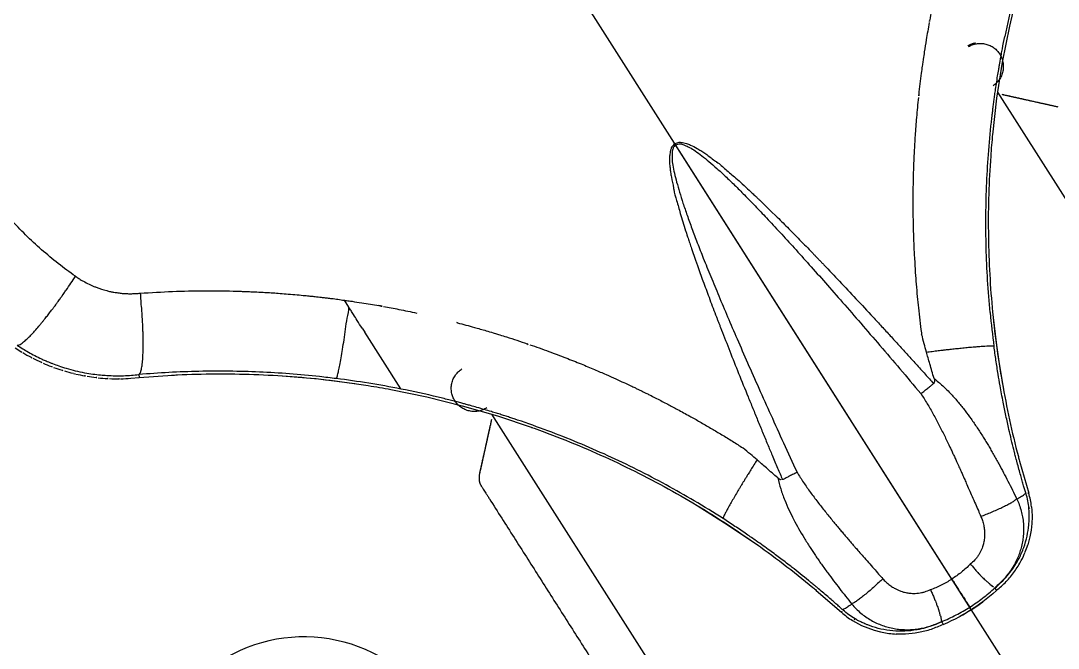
# Model space of a CAD drawing. Header units: millimetres. Extents: x 1145859089 to 1147511753, y -1047484727 to -1047247487.
# Drawn here: x 1147319116.8 to 1147319341.7, y -1047438052.6 to -1047437916.6 of the extents above; entities that cross this region are included whole.
import ezdxf
from ezdxf.xclip import XClip

# ---------------------------------------------------------------- set-up
doc = ezdxf.new("R2010")
doc.units = ezdxf.units.MM
doc.header["$LTSCALE"] = 100
doc.header["$MEASUREMENT"] = 0
doc.header["$XCLIPFRAME"] = 2
doc.linetypes.add('단지배치도$0$CENTER', pattern=[31, 30, -0.5, 0, -0.5])
doc.layers.get('0').update_dxf_attribs({"linetype": 'CONTINUOUS'})
doc.layers.add('XREF', color=135, linetype='CONTINUOUS')
doc.layers.add('단지배치도$0$W240910', color=135, linetype='CONTINUOUS')

# ---------------------------------------------------------------- blocks, each defined once
blk = doc.blocks.new('단지배치도$0$zw$9902')
at = {"layer": '단지배치도$0$W240910', "linetype": '단지배치도$0$CENTER', "ltscale": 50}
blk.add_line((59288.35, -67048.28), (58959.66, -66531.63), dxfattribs=at)
at = {"layer": '단지배치도$0$W240910', "linetype": 'ByBlock', "ltscale": 20}
for p, q in [((59060.94, -66540.8), (59059.1, -66548.52)), ((59059.1, -66548.52), (59057.57, -66556.3)), ((59057.57, -66556.3), (59056.35, -66564.14)), ((59056.56, -66562.84), (59057.06, -66563.62)), ((59056.35, -66564.14), (59055.44, -66572.02)), ((59057.06, -66563.62), (59287.25, -66925.46)), ((59055.31, -66568.46), (59055.37, -66567.93)), ((58986.69, -66574.11), (58986.62, -66574)), ((58986.69, -66574.11), (58986.62, -66574)), ((58986.72, -66574.15), (58986.69, -66574.11)), ((58986.71, -66574.15), (58986.69, -66574.11)), ((58986.74, -66574.19), (58986.71, -66574.15)), ((58986.74, -66574.19), (58986.72, -66574.15)), ((58986.76, -66574.23), (58986.74, -66574.19)), ((58986.76, -66574.23), (58986.74, -66574.19)), ((59046.63, -66668.33), (58986.76, -66574.23)), ((59046.63, -66668.33), (58986.76, -66574.23)), ((59005.63, -66586.83), (59007.57, -66588.72)), ((59007.57, -66588.72), (59008.47, -66589.6)), ((58990.19, -66596.66), (58991.07, -66599.21)), ((58991.07, -66599.21), (58991.49, -66600.4)), ((58914.92, -66607.89), (58914.95, -66607.9)), ((58915.88, -66609.37), (58914.95, -66607.9)), ((59055.59, -66611.61), (59056.55, -66619.48)), ((58918.8, -66613.96), (58919.37, -66614.85)), ((58927.19, -66627.14), (58919.38, -66614.86)), ((59040.03, -66614.94), (59040.07, -66615.26)), ((59040.07, -66615.26), (59040.08, -66615.3)), ((59056.55, -66619.48), (59057.83, -66627.3)), ((58868.68, -66624.82), (58870.46, -66624.65)), ((58870.4, -66624.01), (58870.4, -66624.01)), ((58870.4, -66624.01), (58870.46, -66624.65)), ((58870.46, -66624.65), (58877.7, -66624.14)), ((58901.46, -66624.29), (58909.36, -66624.96)), ((58909.36, -66624.96), (58917.23, -66625.95)), ((58925.05, -66627.25), (58932.82, -66628.85)), ((58927.19, -66627.14), (58927.2, -66627.15)), ((58932.82, -66628.85), (58940.52, -66630.77)), ((58940.52, -66630.77), (58948.14, -66632.98)), ((58946.87, -66632.61), (58947.37, -66633.4)), ((58947.37, -66633.4), (59177.57, -66995.24)), ((58948.14, -66632.98), (58955.66, -66635.5)), ((58952.5, -66633.87), (58951.99, -66633.7)), ((59001.07, -66639.72), (59001.34, -66639.9)), ((59001.34, -66639.9), (59001.37, -66639.93)), ((59061.3, -66642.76), (59063.29, -66649.71)), ((59063.29, -66649.7), (59063.29, -66649.7)), ((58991.46, -66652.41), (58998.18, -66656.62)), ((59063.9, -66652.65), (59063.9, -66652.65)), ((59063.9, -66652.65), (59063.96, -66653.4)), ((59063.96, -66653.4), (59064.02, -66654.86)), ((59064.02, -66654.86), (59063.97, -66656.32)), ((58998.18, -66656.62), (59004.72, -66661.09)), ((59063.97, -66656.32), (59063.81, -66657.77)), ((59063.55, -66659.21), (59063.08, -66660.95)), ((59063.81, -66657.77), (59063.55, -66659.21)), ((59017.25, -66670.78), (59022.7, -66675.53)), ((59056.34, -66670.78), (59055.52, -66671.51)), ((59055.92, -66670.29), (59055.96, -66670.23)), ((59055.92, -66670.29), (59056.34, -66670.78)), ((59055.98, -66670.21), (59055.96, -66670.23)), ((59055.99, -66670.19), (59055.98, -66670.21)), ((59055.99, -66670.16), (59056, -66670.16)), ((59056, -66670.18), (59055.99, -66670.19)), ((59056, -66670.16), (59056, -66670.17)), ((59056, -66670.17), (59056, -66670.18)), ((59053.36, -66673.24), (59052.62, -66673.79)), ((59054.1, -66672.68), (59053.36, -66673.24)), ((59054.82, -66672.1), (59054.1, -66672.68)), ((59055.52, -66671.51), (59054.82, -66672.1)), ((59049.84, -66675.6), (59050.62, -66675.12)), ((59050.67, -66675.09), (59049.88, -66675.57)), ((59050.2, -66673.94), (59050.51, -66674.42)), ((59050.2, -66673.94), (59050.51, -66674.42)), ((59050.86, -66674.97), (59050.51, -66674.42)), ((59050.86, -66674.97), (59050.51, -66674.42)), ((59050.62, -66675.12), (59050.86, -66674.97)), ((59050.86, -66674.97), (59050.67, -66675.09)), ((59051.09, -66674.82), (59050.86, -66674.97)), ((59050.86, -66674.97), (59051.04, -66674.86)), ((59051.04, -66674.86), (59051.81, -66674.35)), ((59051.86, -66674.32), (59051.09, -66674.82)), ((59051.81, -66674.35), (59052.57, -66673.82)), ((59052.62, -66673.79), (59051.86, -66674.32)), ((59052.57, -66673.82), (59053.32, -66673.28)), ((59022.7, -66675.53), (59022.7, -66675.53)), ((59025.11, -66677.32), (59025.11, -66677.33)), ((59025.11, -66677.32), (59025.76, -66677.7)), ((59025.76, -66677.7), (59027.06, -66678.37)), ((59044.32, -66677.58), (59044.32, -66677.59)), ((59044.32, -66677.59), (59044.33, -66677.6)), ((59044.32, -66677.59), (59044.32, -66677.59)), ((59044.33, -66677.6), (59044.35, -66677.59)), ((59044.35, -66677.59), (59044.37, -66677.59)), ((59044.37, -66677.59), (59044.4, -66677.58)), ((59044.47, -66677.57), (59044.4, -66677.58)), ((59044.47, -66677.57), (59044.74, -66678.16)), ((59044.74, -66678.16), (59045.74, -66677.73)), ((59045.74, -66677.73), (59046.58, -66677.34)), ((59046.58, -66677.34), (59047.41, -66676.94)), ((59047.41, -66676.94), (59048.23, -66676.51)), ((59048.23, -66676.51), (59049.04, -66676.07)), ((59049.09, -66676.04), (59048.28, -66676.48)), ((59049.04, -66676.07), (59049.84, -66675.6)), ((59049.88, -66675.57), (59049.09, -66676.04)), ((59027.06, -66678.37), (59028.41, -66678.94)), ((59028.41, -66678.94), (59029.79, -66679.42)), ((59029.79, -66679.42), (59031.2, -66679.79)), ((59031.2, -66679.79), (59032.97, -66680.1))]:
    blk.add_line(p, q, dxfattribs=at)
at = {"layer": '단지배치도$0$W240910'}
for radius in [11431.38, 11931.38]:
    blk.add_arc((57394.29, -57699.4), radius, 251.62775, 321.418131, dxfattribs=at)
at = {"layer": '단지배치도$0$W240910', "linetype": 'ByBlock', "ltscale": 20}
for centre, radius, start, end in [((59258.65, -66591.82), 204.69, 166.1128, 168.4221), ((59077.2, -66554.09), 36.03, 169.1781, 169.8458), ((59255.6, -66591.31), 201.59, 185.4841, 187.576), ((58930.2, -66647.61), 36.03, 75.0819, 75.7497), ((58864.81, -66586.43), 38.22, 236.3141, 238.6071), ((58865.27, -66585.68), 39.1, 238.6007, 239.1855), ((58865.9, -66584.6), 40.35, 239.2018, 242.1553), ((58866.01, -66584.41), 40.58, 242.1526, 242.7138), ((58865.87, -66584.67), 40.28, 242.7109, 245.5765), ((58865.74, -66584.97), 39.96, 245.5794, 246.2297), ((58865.71, -66585.02), 39.9, 246.2299, 249.0558), ((58865.76, -66584.91), 40.02, 249.054, 249.749), ((58865.78, -66584.85), 40.08, 249.7495, 252.5473), ((58865.79, -66584.83), 40.1, 252.5471, 253.3047), ((58865.77, -66584.86), 40.06, 253.3042, 256.0914), ((58865.75, -66584.95), 39.98, 256.0921, 256.5653), ((58865.76, -66584.91), 40.02, 256.5653, 256.966), ((58865.78, -66584.84), 40.09, 256.9666, 259.7266), ((58865.78, -66584.82), 40.11, 259.7262, 260.5221), ((58865.78, -66584.86), 40.07, 260.5217, 263.3452), ((58865.77, -66584.92), 40.01, 263.3457, 264.0227), ((58865.76, -66585.03), 39.9, 264.021, 266.8625), ((58865.76, -66584.98), 39.95, 266.8627, 267.5018), ((58865.77, -66584.65), 40.28, 267.5049, 270.3781), ((58865.77, -66584.34), 40.59, 270.3751, 270.931), ((58865.78, -66584.74), 40.19, 270.9246, 274.1261), ((58887.78, -66826.32), 203.03, 82.8098, 83.8343), ((58888.08, -66823.91), 200.61, 78.7558, 82.8078), ((58887.49, -66827.95), 204.69, 76.5056, 78.815), ((59047.96, -66654.39), 16.03, 6.2194, 16.9912), ((58888.31, -66824.97), 201.59, 57.3518, 59.4436), ((59043.98, -66654.95), 20.02, 337.9522, 342.5682), ((59029.73, -66641.77), 38.71, 307.4974, 312.6635), ((59029.84, -66641.93), 38.51, 302.4544, 307.508), ((59029.83, -66641.93), 38.51, 297.4198, 302.4733), ((59033.44, -66663.63), 16.03, 227.9365, 238.7083), ((59029.73, -66641.76), 38.71, 292.2642, 297.4304), ((59035.64, -66660.26), 20.02, 262.3596, 266.9755)]:
    blk.add_arc(centre, radius, start, end, dxfattribs=at)
blk.add_ellipse((58905.81, -66714.19), major_axis=(-28.38, -18.05), ratio=0.987219, start_param=3.141555, end_param=4.712362, dxfattribs=at)
for points, knots in [([(59043.57, -66538.83), (59043.29, -66540.1), (59042.66, -66542.93), (59042.11, -66545.76), (59041.81, -66547.33)], [0, 0, 0, 0, 3.899777, 8.674294, 8.674294, 8.674294, 8.674294]), ([(59041.74, -66547.74), (59041.51, -66548.98), (59041.13, -66551.09), (59040.8, -66553.22), (59040.66, -66554.09)], [0, 0, 0, 0, 3.778817, 6.443024, 6.443024, 6.443024, 6.443024]), ([(59055.37, -66567.93), (59055.41, -66567.59), (59055.49, -66566.89), (59055.62, -66565.84), (59055.76, -66564.76), (59055.91, -66563.66), (59056.09, -66562.4), (59056.3, -66560.95), (59056.54, -66559.4), (59056.76, -66558.05), (59056.94, -66557.03), (59057.06, -66556.31), (59057.16, -66555.73), (59057.26, -66555.19), (59057.37, -66554.61), (59057.48, -66554.01), (59057.72, -66552.72), (59057.94, -66551.63), (59058.12, -66550.74)], [0, 0, 0, 0, 1.037321, 2.099868, 3.187633, 4.3006, 5.438746, 6.993786, 8.715072, 10.120908, 11.0973, 11.829743, 12.31834, 12.85877, 13.470586, 14.082351, 14.694073, 17.418788, 17.418788, 17.418788, 17.418788]), ([(59040.66, -66554.09), (59040.58, -66554.61), (59040.48, -66555.3), (59040.33, -66556.31), (59040.19, -66557.32), (59039.87, -66559.72), (59039.61, -66561.79), (59039.45, -66563.35)], [0, 0, 0, 0, 1.577622, 2.073716, 3.079791, 4.638275, 9.333782, 9.333782, 9.333782, 9.333782]), ([(59039.39, -66563.95), (59039.21, -66565.39), (59038.98, -66568.15), (59038.67, -66572.09), (59038.46, -66575.64), (59038.32, -66578.78), (59038.24, -66581.52), (59038.2, -66583.86), (59038.18, -66585.73), (59038.18, -66587.16), (59038.19, -66588.19), (59038.2, -66588.91), (59038.2, -66589.47), (59038.21, -66589.96), (59038.22, -66590.55), (59038.23, -66591.1), (59038.24, -66591.61), (59038.25, -66592.03), (59038.27, -66592.75), (59038.3, -66593.79), (59038.34, -66595.14), (59038.4, -66596.04), (59038.4, -66596.49)], [0, 0, 0, 0, 4.356619, 8.311592, 11.863963, 15.01231, 17.754917, 20.089936, 22.015532, 23.363235, 24.395181, 25.10987, 25.506331, 26.068293, 26.60025, 27.274247, 27.711141, 28.128603, 28.526656, 29.883783, 31.24589, 32.588293, 32.588293, 32.588293, 32.588293]), ([(59054.94, -66610.58), (59054.71, -66608.24), (59054.35, -66603.55), (59054.04, -66596.5), (59053.98, -66589.44), (59054.17, -66582.41), (59054.6, -66575.42), (59055.04, -66570.78), (59055.31, -66568.46)], [0, 0, 0, 0, 7.03896, 14.10801, 21.174538, 28.209375, 35.209065, 42.188337, 42.188337, 42.188337, 42.188337]), ([(59055.45, -66571.9), (59055.3, -66573.49), (59054.94, -66577.82), (59054.57, -66584.89), (59054.49, -66593.1), (59054.74, -66601.31), (59055.32, -66609.5), (59056.24, -66617.66), (59057.5, -66625.77), (59059.08, -66633.83), (59060.43, -66639.48), (59061.22, -66642.44), (59061.3, -66642.76)], [0, 0, 0, 0, 4.813028, 13.021974, 21.231053, 29.440321, 37.649824, 45.859591, 54.069635, 62.279945, 70.490483, 71.478028, 71.478028, 71.478028, 71.478028]), ([(58986.61, -66573.99), (58986.46, -66574.09), (58986.15, -66574.41), (58985.76, -66574.79), (58985.78, -66575.07)], [0, 0, 0, 0, 0.540745, 1.382931, 1.382931, 1.382931, 1.382931]), ([(58986.76, -66574.23), (58986.63, -66574.32), (58986.36, -66574.59), (58986.08, -66575.21), (58985.97, -66575.71), (58985.98, -66576.01)], [0, 0, 0, 0, 0.486408, 1.120205, 2.006841, 2.006841, 2.006841, 2.006841]), ([(58986.61, -66573.99), (58986.76, -66573.89), (58987.19, -66573.75), (58987.7, -66573.56), (58987.95, -66573.7)], [0, 0, 0, 0, 0.540745, 1.382931, 1.382931, 1.382931, 1.382931]), ([(58986.76, -66574.23), (58986.91, -66574.15), (58987.26, -66574.01), (58987.94, -66574.02), (58988.44, -66574.14), (58988.71, -66574.28)], [0, 0, 0, 0, 0.486408, 1.120205, 2.006841, 2.006841, 2.006841, 2.006841]), ([(58987.95, -66573.7), (58988.35, -66573.71), (58988.89, -66573.85), (58989.55, -66574.08), (58989.83, -66574.2), (58989.98, -66574.26)], [0, 0, 0, 0, 1.207204, 1.644293, 2.115203, 2.115203, 2.115203, 2.115203]), ([(58988.71, -66574.28), (58989.06, -66574.45), (58989.88, -66574.78), (58991.11, -66575.59), (58992.51, -66576.62), (58994.06, -66577.89), (58995.75, -66579.38), (58997.6, -66581.07), (58999.59, -66582.99), (59001.75, -66585.15), (59004.06, -66587.53), (59006.62, -66590.22), (59009.44, -66593.25), (59012.53, -66596.64), (59015.81, -66600.28), (59019.31, -66604.22), (59023.03, -66608.45), (59026.96, -66612.98), (59031.1, -66617.78), (59035.44, -66622.85), (59038.38, -66626.33), (59039.88, -66628.13)], [0, 0, 0, 0, 1.177409, 2.643447, 4.392353, 6.402399, 8.652648, 11.147844, 13.918543, 16.968362, 20.285919, 23.871662, 28.126176, 32.706012, 37.611441, 42.842664, 48.503904, 54.503192, 60.84036, 67.513769, 74.523857, 74.523857, 74.523857, 74.523857]), ([(58989.98, -66574.26), (58990.46, -66574.48), (58991.07, -66574.8), (58991.8, -66575.23), (58992.2, -66575.48), (58992.63, -66575.75), (58993.06, -66576.04), (58993.35, -66576.25), (58993.5, -66576.35)], [0, 0, 0, 0, 1.596637, 2.053013, 2.531406, 3.031997, 3.554943, 4.100383, 4.100383, 4.100383, 4.100383]), ([(58985.78, -66575.07), (58985.63, -66575.44), (58985.52, -66575.99), (58985.45, -66576.69), (58985.44, -66577), (58985.44, -66577.15)], [0, 0, 0, 0, 1.207204, 1.644293, 2.115203, 2.115203, 2.115203, 2.115203]), ([(58985.98, -66576.01), (58986, -66576.4), (58985.94, -66577.28), (58986.15, -66578.74), (58986.49, -66580.45), (58986.99, -66582.39), (58987.62, -66584.55), (58988.37, -66586.94), (58989.27, -66589.56), (58990.31, -66592.43), (58991.48, -66595.53), (58992.84, -66598.99), (58994.39, -66602.83), (58996.14, -66607.06), (58998.05, -66611.58), (59000.14, -66616.42), (59002.39, -66621.58), (59004.83, -66627.06), (59007.42, -66632.84), (59010.18, -66638.92), (59012.08, -66643.06), (59013.08, -66645.18)], [0, 0, 0, 0, 1.177409, 2.643447, 4.392353, 6.402399, 8.652648, 11.147844, 13.918543, 16.968362, 20.285919, 23.871662, 28.126176, 32.706012, 37.611441, 42.842664, 48.503904, 54.503192, 60.84036, 67.513769, 74.523857, 74.523857, 74.523857, 74.523857]), ([(58993.5, -66576.35), (58994.17, -66576.78), (58994.81, -66577.43), (58995.58, -66577.87), (58995.66, -66577.91)], [0, 0, 0, 0, 2.401318, 2.66819, 2.66819, 2.66819, 2.66819]), ([(58985.44, -66577.15), (58985.43, -66577.68), (58985.45, -66578.37), (58985.54, -66579.21), (58985.59, -66579.69), (58985.66, -66580.18), (58985.73, -66580.7), (58985.8, -66581.05), (58985.83, -66581.23)], [0, 0, 0, 0, 1.596637, 2.053013, 2.531406, 3.031997, 3.554943, 4.100383, 4.100383, 4.100383, 4.100383]), ([(58995.64, -66577.94), (58996.37, -66578.38), (58997.68, -66579.65), (58999.05, -66580.81), (58999.79, -66581.42)], [0, 0, 0, 0, 2.54112, 5.407961, 5.407961, 5.407961, 5.407961]), ([(58985.83, -66581.23), (58985.94, -66582.02), (58986.26, -66582.87), (58986.32, -66583.76), (58986.33, -66583.85)], [0, 0, 0, 0, 2.401318, 2.66819, 2.66819, 2.66819, 2.66819]), ([(58999.79, -66581.42), (59000.28, -66581.83), (59001.24, -66582.74), (59002.23, -66583.61), (59002.72, -66584.08)], [0, 0, 0, 0, 1.918188, 3.959693, 3.959693, 3.959693, 3.959693]), ([(58986.37, -66583.85), (58986.45, -66584.69), (58987.04, -66586.41), (58987.52, -66588.15), (58987.76, -66589.07)], [0, 0, 0, 0, 2.54112, 5.407961, 5.407961, 5.407961, 5.407961]), ([(59002.72, -66584.08), (59002.58, -66583.95), (59003.26, -66584.58), (59003.51, -66584.81), (59003.96, -66585.24), (59004.36, -66585.62), (59004.78, -66586.02), (59005.2, -66586.42), (59005.49, -66586.69), (59005.63, -66586.83)], [0, 0, 0, 0, 0.569251, 1.120636, 1.680537, 2.248956, 2.825898, 3.411365, 4.005361, 4.005361, 4.005361, 4.005361]), ([(58987.76, -66589.07), (58987.92, -66589.69), (58988.34, -66590.94), (58988.71, -66592.21), (58988.93, -66592.86)], [0, 0, 0, 0, 1.918188, 3.959693, 3.959693, 3.959693, 3.959693]), ([(59008.47, -66589.6), (59009.34, -66590.4), (59011.03, -66592.16), (59013.7, -66594.83), (59015.66, -66596.87), (59016.92, -66598.17), (59017.41, -66598.68), (59017.9, -66599.19), (59018.4, -66599.71), (59018.74, -66600.06), (59018.9, -66600.23)], [0, 0, 0, 0, 3.540286, 7.316158, 11.327899, 12.029319, 12.736871, 13.450556, 14.170375, 14.89633, 14.89633, 14.89633, 14.89633]), ([(58856.66, -66602.71), (58855.38, -66601.84), (58852.89, -66599.97), (58849.27, -66596.98), (58845.83, -66593.78), (58843.65, -66591.5), (58842.59, -66590.34)], [0, 0, 0, 0, 4.654605, 9.339655, 14.057769, 18.772347, 18.772347, 18.772347, 18.772347]), ([(58988.93, -66592.86), (58988.86, -66592.68), (58989.15, -66593.55), (58989.26, -66593.88), (58989.45, -66594.47), (58989.62, -66594.99), (58989.81, -66595.54), (58990, -66596.1), (58990.12, -66596.47), (58990.19, -66596.66)], [0, 0, 0, 0, 0.569251, 1.120636, 1.680537, 2.248956, 2.825898, 3.411365, 4.005361, 4.005361, 4.005361, 4.005361]), ([(59038.4, -66596.49), (59038.41, -66596.88), (59038.47, -66597.68), (59038.5, -66598.48), (59038.53, -66598.89)], [0, 0, 0, 0, 1.16775, 2.404075, 2.404075, 2.404075, 2.404075]), ([(59038.53, -66598.89), (59038.6, -66599.89), (59038.69, -66601.74), (59038.84, -66603.58), (59038.91, -66604.42)], [0, 0, 0, 0, 3.009942, 5.542552, 5.542552, 5.542552, 5.542552]), ([(58991.49, -66600.4), (58991.85, -66601.53), (58992.73, -66603.8), (58994.02, -66607.35), (58995.02, -66610), (58995.67, -66611.69), (58995.92, -66612.35), (58996.18, -66613.01), (58996.44, -66613.68), (58996.61, -66614.13), (58996.7, -66614.36)], [0, 0, 0, 0, 3.540286, 7.316158, 11.327899, 12.029319, 12.736871, 13.450556, 14.170375, 14.89633, 14.89633, 14.89633, 14.89633]), ([(59018.9, -66600.23), (59020.03, -66601.43), (59022.36, -66603.86), (59025.91, -66607.64), (59028.94, -66610.9), (59031.42, -66613.58), (59033.29, -66615.62), (59035.19, -66617.69), (59037.04, -66619.72), (59038.94, -66621.8), (59040.79, -66623.87), (59042.08, -66625.28), (59042.67, -66625.97)], [0, 0, 0, 0, 4.920026, 10.105142, 15.555833, 18.290327, 21.053353, 23.86343, 26.697012, 29.293562, 32.325258, 35.031877, 35.031877, 35.031877, 35.031877]), ([(58844, -66617.64), (58844.3, -66617.72), (58844.91, -66617.35), (58845.59, -66616.83), (58846.29, -66616.18), (58847.03, -66615.44), (58847.85, -66614.54), (58848.55, -66613.73), (58849.12, -66613.06), (58849.51, -66612.58), (58849.88, -66612.12), (58850.23, -66611.68), (58850.56, -66611.27), (58850.88, -66610.86), (58851.18, -66610.47), (58851.47, -66610.09), (58851.76, -66609.7), (58852.06, -66609.31), (58852.41, -66608.84), (58852.82, -66608.27), (58853.3, -66607.61), (58853.75, -66606.98), (58854.19, -66606.36), (58854.82, -66605.45), (58855.67, -66604.21), (58856.34, -66603.21), (58856.66, -66602.71)], [0, 0, 0, 0, 0.930778, 1.822635, 2.698098, 3.748874, 4.966424, 6.336361, 6.979675, 7.601023, 8.194445, 8.754886, 9.278129, 9.760713, 10.311777, 10.788105, 11.186525, 11.766369, 12.258329, 12.951947, 13.874187, 14.693756, 15.269929, 16.166147, 18.008381, 19.783573, 19.783573, 19.783573, 19.783573]), ([(58856.66, -66602.71), (58856.79, -66602.8), (58857.12, -66603.03), (58857.78, -66603.44), (58858.74, -66604), (58859.69, -66604.48), (58860.52, -66604.84), (58861.67, -66605.31), (58862.91, -66605.71), (58864.21, -66606.02), (58864.93, -66606.16), (58865.56, -66606.26), (58866.08, -66606.33), (58866.57, -66606.39), (58867.03, -66606.43), (58867.5, -66606.46), (58867.95, -66606.48), (58868.41, -66606.49), (58869.03, -66606.48), (58869.8, -66606.46), (58870.41, -66606.4), (58870.71, -66606.37)], [0, 0, 0, 0, 0.447889, 1.227569, 2.33458, 3.761479, 4.417731, 5.072633, 7.479468, 8.321554, 9.059096, 9.691757, 10.219254, 10.641465, 11.188179, 11.598801, 12.056191, 12.53337, 12.98429, 13.920151, 14.827012, 14.827012, 14.827012, 14.827012]), ([(59038.91, -66604.42), (59038.98, -66605.32), (59039.13, -66607.03), (59039.3, -66608.74), (59039.39, -66609.55)], [0, 0, 0, 0, 2.696224, 5.157327, 5.157327, 5.157327, 5.157327]), ([(58870.71, -66606.37), (58873.03, -66606.24), (58877.68, -66605.94), (58884.39, -66605.83), (58889.3, -66605.87), (58892.15, -66605.96), (58893.23, -66605.99), (58894.18, -66606.03), (58895.36, -66606.08), (58896.26, -66606.12), (58896.75, -66606.15)], [0, 0, 0, 0, 6.970844, 13.960153, 20.130537, 21.704696, 22.517268, 23.38058, 24.5609, 26.059001, 26.059001, 26.059001, 26.059001]), ([(58871.21, -66612.73), (58871.17, -66612.47), (58871.18, -66611.97), (58871.12, -66611.27), (58871.09, -66610.66), (58871.05, -66610.13), (58870.98, -66609.25), (58870.82, -66608.01), (58870.87, -66606.89), (58870.71, -66606.37)], [0, 0, 0, 0, 0.785509, 1.485574, 2.097317, 2.619131, 3.08624, 4.748278, 6.376057, 6.376057, 6.376057, 6.376057]), ([(58896.75, -66606.15), (58897.17, -66606.18), (58898.07, -66606.22), (58899.5, -66606.31), (58901.08, -66606.42), (58902.84, -66606.56), (58904.64, -66606.71), (58906.21, -66606.86), (58907.41, -66606.98), (58908.23, -66607.07), (58908.83, -66607.13), (58909.38, -66607.19), (58909.85, -66607.25), (58910.49, -66607.32), (58911.25, -66607.4), (58911.87, -66607.52), (58912.21, -66607.53)], [0, 0, 0, 0, 1.265254, 2.693625, 4.284414, 6.036974, 7.976404, 9.718938, 10.766561, 11.591929, 12.194976, 12.575584, 13.246166, 13.62651, 14.499451, 15.521988, 15.521988, 15.521988, 15.521988]), ([(58912.21, -66607.53), (58912.66, -66607.55), (58913.56, -66607.69), (58914.46, -66607.9), (58914.92, -66607.89)], [0, 0, 0, 0, 1.361949, 2.732032, 2.732032, 2.732032, 2.732032]), ([(58914.95, -66607.9), (58915.1, -66607.92), (58915.66, -66608), (58916.91, -66608.18), (58919.26, -66608.54), (58921.2, -66608.87), (58922.44, -66609.08)], [0, 0, 0, 0, 0.462729, 1.684278, 3.813673, 7.586353, 7.586353, 7.586353, 7.586353]), ([(58915.21, -66614.21), (58915.33, -66613.4), (58915.47, -66611.79), (58915.96, -66610.18), (58915.88, -66609.37)], [0, 0, 0, 0, 2.444196, 4.888729, 4.888729, 4.888729, 4.888729]), ([(58918.8, -66613.96), (58918.4, -66613.43), (58917.84, -66612.41), (58917.01, -66611.15), (58916.4, -66610.18), (58916.05, -66609.63), (58915.88, -66609.37)], [0, 0, 0, 0, 1.999883, 3.490576, 4.503334, 5.445999, 5.445999, 5.445999, 5.445999]), ([(58922.44, -66609.08), (58922.66, -66609.11), (58923, -66609.16), (58923.33, -66609.23), (58923.44, -66609.26)], [0, 0, 0, 0, 0.674098, 1.017934, 1.017934, 1.017934, 1.017934]), ([(58923.44, -66609.25), (58924.55, -66609.46), (58926.95, -66609.9), (58929.35, -66610.4), (58930.63, -66610.68)], [0, 0, 0, 0, 3.379338, 7.331471, 7.331471, 7.331471, 7.331471]), ([(59039.39, -66609.55), (59039.49, -66610.46), (59039.68, -66612.25), (59039.92, -66614.04), (59040.03, -66614.94)], [0, 0, 0, 0, 2.717182, 5.419443, 5.419443, 5.419443, 5.419443]), ([(58870.4, -66624.01), (58870.52, -66623.96), (58870.74, -66623.65), (58870.94, -66622.99), (58871.12, -66621.99), (58871.23, -66620.85), (58871.3, -66619.64), (58871.34, -66618.51), (58871.34, -66617.48), (58871.34, -66616.57), (58871.32, -66615.72), (58871.3, -66614.8), (58871.25, -66613.8), (58871.27, -66613.09), (58871.21, -66612.73)], [0, 0, 0, 0, 0.386577, 1.061927, 2.075916, 3.430424, 4.511722, 5.705098, 6.82224, 7.590985, 8.436215, 9.358547, 10.356819, 11.46101, 11.46101, 11.46101, 11.46101]), ([(58913.2, -66624.88), (58913.36, -66624.66), (58913.5, -66624.07), (58913.74, -66623.11), (58913.98, -66621.87), (58914.26, -66620.31), (58914.57, -66618.47), (58914.89, -66616.41), (58915.11, -66614.96), (58915.21, -66614.21)], [0, 0, 0, 0, 0.826395, 1.745737, 3.011497, 4.60525, 6.488135, 8.602852, 10.877877, 10.877877, 10.877877, 10.877877]), ([(58939.48, -66612.79), (58940.7, -66613.12), (58942.77, -66613.67), (58944.83, -66614.27), (58945.69, -66614.52)], [0, 0, 0, 0, 3.778817, 6.443024, 6.443024, 6.443024, 6.443024]), ([(58945.69, -66614.52), (58946.19, -66614.66), (58946.85, -66614.86), (58947.84, -66615.16), (58948.81, -66615.46), (58951.12, -66616.18), (58953.1, -66616.83), (58954.58, -66617.34)], [0, 0, 0, 0, 1.577622, 2.073716, 3.079791, 4.638275, 9.333782, 9.333782, 9.333782, 9.333782]), ([(58996.7, -66614.36), (58997.31, -66615.88), (58998.52, -66619.03), (59000.44, -66623.84), (59002.11, -66627.97), (59003.49, -66631.35), (59004.54, -66633.91), (59005.61, -66636.51), (59006.66, -66639.04), (59007.74, -66641.65), (59008.83, -66644.2), (59009.57, -66645.97), (59009.94, -66646.79)], [0, 0, 0, 0, 4.920026, 10.105142, 15.555833, 18.290327, 21.053353, 23.86343, 26.697012, 29.293562, 32.325258, 35.031877, 35.031877, 35.031877, 35.031877]), ([(59041.13, -66619.13), (59040.96, -66618.53), (59040.58, -66617.26), (59040.32, -66615.96), (59040.08, -66615.3)], [0, 0, 0, 0, 1.871049, 3.972683, 3.972683, 3.972683, 3.972683]), ([(58844, -66617.64), (58844.8, -66618.18), (58846.52, -66619.23), (58848.58, -66620.29), (58849.96, -66620.92), (58850.56, -66621.18), (58851.1, -66621.4), (58851.93, -66621.73), (58853.12, -66622.16), (58854.76, -66622.69), (58855.97, -66623.02), (58856.62, -66623.17)], [0, 0, 0, 0, 2.881319, 6.031147, 6.947928, 7.421278, 8.001605, 8.688921, 10.100092, 11.819439, 13.847041, 13.847041, 13.847041, 13.847041]), ([(58955.15, -66617.54), (58956.53, -66617.99), (58959.13, -66618.95), (58962.84, -66620.33), (58966.14, -66621.65), (58969.04, -66622.86), (58971.56, -66623.95), (58973.69, -66624.9), (58975.39, -66625.68), (58976.69, -66626.28), (58977.62, -66626.72), (58978.27, -66627.03), (58978.77, -66627.27), (58979.22, -66627.49), (58979.75, -66627.75), (58980.24, -66627.99), (58980.7, -66628.22), (58981.07, -66628.4), (58981.72, -66628.73), (58982.64, -66629.2), (58983.85, -66629.81), (58984.64, -66630.24), (58985.05, -66630.44)], [0, 0, 0, 0, 4.356619, 8.311592, 11.863963, 15.01231, 17.754917, 20.089936, 22.015532, 23.363235, 24.395181, 25.10987, 25.506331, 26.068293, 26.60025, 27.274247, 27.711141, 28.128603, 28.526656, 29.883783, 31.24589, 32.588293, 32.588293, 32.588293, 32.588293]), ([(59041.13, -66619.13), (59041.54, -66619.08), (59042.4, -66618.98), (59043.43, -66618.85), (59044.22, -66618.76), (59044.7, -66618.7), (59045.23, -66618.64), (59045.74, -66618.58), (59046.12, -66618.54), (59046.27, -66618.52)], [0, 0, 0, 0, 1.260417, 2.580742, 3.129728, 3.651886, 4.0175, 4.745857, 5.177531, 5.177531, 5.177531, 5.177531]), ([(59042.77, -66624.85), (59042.47, -66623.8), (59042.04, -66622.31), (59041.55, -66620.6), (59041.3, -66619.74), (59041.18, -66619.33), (59041.13, -66619.13)], [0, 0, 0, 0, 3.260077, 4.675784, 5.316948, 5.948888, 5.948888, 5.948888, 5.948888]), ([(59046.27, -66618.52), (59046.47, -66618.5), (59046.87, -66618.46), (59047.46, -66618.39), (59048.07, -66618.33), (59048.9, -66618.24), (59049.96, -66618.14), (59050.81, -66618.06), (59051.24, -66618.02)], [0, 0, 0, 0, 0.608735, 1.196476, 1.804823, 2.430024, 3.712517, 4.999051, 4.999051, 4.999051, 4.999051]), ([(59051.24, -66618.02), (59051.45, -66618.01), (59051.85, -66617.97), (59052.43, -66617.93), (59053.08, -66617.88), (59053.79, -66617.84), (59054.31, -66617.81), (59054.55, -66617.81)], [0, 0, 0, 0, 0.63209, 1.19498, 1.758934, 2.578088, 3.319001, 3.319001, 3.319001, 3.319001]), ([(59054.55, -66617.81), (59054.71, -66617.8), (59054.99, -66617.79), (59055.38, -66617.82), (59055.68, -66617.8), (59055.78, -66617.89)], [0, 0, 0, 0, 0.461746, 0.831383, 1.231302, 1.231302, 1.231302, 1.231302]), ([(59062.72, -66649.82), (59062.64, -66649.56), (59062.46, -66648.98), (59062.19, -66648.06), (59061.88, -66647.02), (59061.54, -66645.83), (59061.17, -66644.5), (59060.85, -66643.32), (59060.61, -66642.41), (59060.46, -66641.82), (59060.33, -66641.32), (59060.2, -66640.81), (59059.75, -66639.02), (59059.11, -66636.37), (59058.36, -66632.94), (59057.71, -66629.78), (59057.16, -66626.79), (59056.64, -66623.76), (59056.19, -66620.91), (59055.91, -66618.9), (59055.78, -66617.89)], [0, 0, 0, 0, 0.842833, 1.804421, 2.884607, 4.083231, 5.523702, 7.025981, 7.735048, 8.349304, 8.868817, 9.293642, 9.903768, 14.416924, 17.467389, 20.452732, 24.07324, 26.614897, 29.66509, 32.71727, 32.71727, 32.71727, 32.71727]), ([(58856.62, -66623.17), (58857.29, -66623.33), (58858.56, -66623.61), (58860.38, -66623.9), (58861.99, -66624.09), (58863.61, -66624.22), (58865.29, -66624.28), (58867.07, -66624.27), (58868.76, -66624.18), (58869.86, -66624.07), (58870.4, -66624.01)], [0, 0, 0, 0, 2.059288, 3.899753, 5.5213, 6.923845, 8.779453, 10.55639, 12.254625, 13.874128, 13.874128, 13.874128, 13.874128]), ([(58909.59, -66624.46), (58907.42, -66624.22), (58903.07, -66623.82), (58896.52, -66623.44), (58889.98, -66623.26), (58883.43, -66623.29), (58876.91, -66623.53), (58872.56, -66623.83), (58870.4, -66624.01)], [0, 0, 0, 0, 6.553541, 13.107395, 19.657698, 26.199822, 32.731156, 39.253913, 39.253913, 39.253913, 39.253913]), ([(58877.48, -66624.15), (58877.9, -66624.12), (58881.09, -66623.96), (58887.05, -66623.8), (58895.35, -66623.92), (58903.65, -66624.38), (58911.91, -66625.18), (58919.04, -66626.2), (58923.42, -66626.93), (58925.05, -66627.25)], [0, 0, 0, 0, 1.268591, 9.572434, 17.876043, 26.179379, 34.482432, 42.785216, 47.783932, 47.783932, 47.783932, 47.783932]), ([(59039.88, -66628.13), (59040.21, -66627.97), (59040.71, -66627.47), (59041.49, -66626.91), (59042.12, -66626.4), (59042.5, -66626.1), (59042.67, -66625.97)], [0, 0, 0, 0, 1.097384, 2.068671, 2.884035, 3.531905, 3.531905, 3.531905, 3.531905]), ([(59042.77, -66624.85), (59042.83, -66625.05), (59042.92, -66625.43), (59042.81, -66625.86), (59042.67, -66625.97)], [0, 0, 0, 0, 0.64244, 1.162556, 1.162556, 1.162556, 1.162556]), ([(59042.77, -66624.85), (59043.41, -66625.37), (59044.71, -66626.44), (59046.45, -66628.2), (59048.05, -66630.02), (59049.49, -66631.81), (59050.84, -66633.64), (59052.15, -66635.55), (59053.2, -66637.19), (59054, -66638.49), (59054.56, -66639.42), (59055.13, -66640.38), (59055.69, -66641.36), (59056.26, -66642.37), (59056.98, -66643.68), (59057.83, -66645.27), (59058.81, -66647.15), (59059.79, -66649.04), (59060.39, -66650.35), (59060.73, -66650.99)], [0, 0, 0, 0, 2.462915, 5.043509, 7.428788, 9.732127, 11.929211, 14.247328, 16.687768, 17.75166, 18.838286, 19.947814, 21.080417, 22.236273, 23.415554, 25.568459, 27.652234, 29.781936, 31.958689, 31.958689, 31.958689, 31.958689]), ([(59039.88, -66628.13), (59040.37, -66628.84), (59041.31, -66630.32), (59042.61, -66632.59), (59043.84, -66634.91), (59045.01, -66637.23), (59045.89, -66639.05), (59046.51, -66640.36), (59046.89, -66641.17), (59047.28, -66642.02), (59047.71, -66642.96), (59048.17, -66643.97), (59048.62, -66644.96), (59049, -66645.81), (59049.37, -66646.65), (59049.81, -66647.65), (59050.38, -66648.94), (59051.04, -66650.44), (59051.72, -66651.99), (59052.35, -66653.43), (59052.74, -66654.33), (59052.92, -66654.74)], [0, 0, 0, 0, 2.620047, 5.238556, 7.857918, 10.475204, 13.057656, 13.917577, 14.813958, 15.746831, 16.716323, 17.933294, 19.060369, 19.989619, 20.720958, 21.807982, 23.260058, 24.950962, 26.740095, 28.317811, 29.673642, 29.673642, 29.673642, 29.673642]), ([(58951.99, -66633.7), (58951.66, -66633.59), (58951, -66633.37), (58949.99, -66633.04), (58948.95, -66632.71), (58947.89, -66632.38), (58946.68, -66632.01), (58945.27, -66631.59), (58943.77, -66631.15), (58942.45, -66630.78), (58941.45, -66630.5), (58940.74, -66630.31), (58940.18, -66630.16), (58939.65, -66630.02), (58939.08, -66629.87), (58938.49, -66629.71), (58937.21, -66629.39), (58936.13, -66629.12), (58935.25, -66628.91)], [0, 0, 0, 0, 1.037321, 2.099868, 3.187633, 4.3006, 5.438746, 6.993786, 8.715072, 10.120908, 11.0973, 11.829743, 12.31834, 12.85877, 13.470586, 14.082351, 14.694073, 17.418788, 17.418788, 17.418788, 17.418788]), ([(58985.05, -66630.44), (58985.4, -66630.61), (58986.1, -66631), (58986.81, -66631.36), (58987.17, -66631.56)], [0, 0, 0, 0, 1.16775, 2.404075, 2.404075, 2.404075, 2.404075]), ([(58987.17, -66631.56), (58988.04, -66632.05), (58989.68, -66632.92), (58991.28, -66633.83), (58992.02, -66634.25)], [0, 0, 0, 0, 3.009942, 5.542552, 5.542552, 5.542552, 5.542552]), ([(58990.8, -66651.38), (58988.78, -66650.19), (58984.69, -66647.87), (58978.43, -66644.6), (58972.06, -66641.56), (58965.61, -66638.75), (58959.09, -66636.18), (58954.7, -66634.61), (58952.5, -66633.87)], [0, 0, 0, 0, 7.03896, 14.10801, 21.174538, 28.209375, 35.209065, 42.188337, 42.188337, 42.188337, 42.188337]), ([(58992.02, -66634.25), (58992.8, -66634.7), (58994.28, -66635.56), (58995.76, -66636.44), (58996.46, -66636.87)], [0, 0, 0, 0, 2.696224, 5.157327, 5.157327, 5.157327, 5.157327]), ([(58955.54, -66635.46), (58957.06, -66635.99), (58961.13, -66637.5), (58967.69, -66640.16), (58975.16, -66643.57), (58982.49, -66647.27), (58989.66, -66651.27), (58996.66, -66655.56), (59003.48, -66660.14), (59010.11, -66664.99), (59014.65, -66668.61), (59017, -66670.57), (59017.25, -66670.78)], [0, 0, 0, 0, 4.813028, 13.021974, 21.231053, 29.440321, 37.649824, 45.859591, 54.069635, 62.279945, 70.490483, 71.478028, 71.478028, 71.478028, 71.478028]), ([(58996.46, -66636.87), (58997.24, -66637.34), (58998.78, -66638.27), (59000.3, -66639.25), (59001.07, -66639.72)], [0, 0, 0, 0, 2.717182, 5.419443, 5.419443, 5.419443, 5.419443]), ([(59004.4, -66642.5), (59003.93, -66642.09), (59002.94, -66641.21), (59001.87, -66640.42), (59001.37, -66639.93)], [0, 0, 0, 0, 1.871049, 3.972683, 3.972683, 3.972683, 3.972683]), ([(59004.4, -66642.5), (59004.18, -66642.85), (59003.72, -66643.58), (59003.17, -66644.46), (59002.75, -66645.14), (59002.5, -66645.55), (59002.21, -66646.01), (59001.95, -66646.44), (59001.74, -66646.77), (59001.67, -66646.89)], [0, 0, 0, 0, 1.260417, 2.580742, 3.129728, 3.651886, 4.0175, 4.745857, 5.177531, 5.177531, 5.177531, 5.177531]), ([(59008.88, -66646.41), (59008.06, -66645.69), (59006.89, -66644.67), (59005.56, -66643.5), (59004.88, -66642.91), (59004.56, -66642.63), (59004.4, -66642.5)], [0, 0, 0, 0, 3.260077, 4.675784, 5.316948, 5.948888, 5.948888, 5.948888, 5.948888]), ([(59013.08, -66645.18), (59012.79, -66645.41), (59012.13, -66645.65), (59011.29, -66646.12), (59010.56, -66646.48), (59010.13, -66646.7), (59009.94, -66646.79)], [0, 0, 0, 0, 1.097384, 2.068671, 2.884035, 3.531905, 3.531905, 3.531905, 3.531905]), ([(59013.08, -66645.18), (59013.52, -66645.93), (59014.46, -66647.4), (59015.97, -66649.55), (59017.54, -66651.64), (59019.15, -66653.69), (59020.43, -66655.25), (59021.35, -66656.37), (59021.92, -66657.06), (59022.52, -66657.77), (59023.2, -66658.56), (59023.91, -66659.4), (59024.62, -66660.23), (59025.23, -66660.93), (59025.83, -66661.63), (59026.55, -66662.45), (59027.47, -66663.51), (59028.56, -66664.75), (59029.67, -66666.01), (59030.71, -66667.2), (59031.36, -66667.93), (59031.66, -66668.27)], [0, 0, 0, 0, 2.620047, 5.238556, 7.857918, 10.475204, 13.057656, 13.917577, 14.813958, 15.746831, 16.716323, 17.933294, 19.060369, 19.989619, 20.720958, 21.807982, 23.260058, 24.950962, 26.740095, 28.317811, 29.673642, 29.673642, 29.673642, 29.673642]), ([(59001.67, -66646.89), (59001.56, -66647.07), (59001.36, -66647.41), (59001.05, -66647.92), (59000.73, -66648.44), (59000.3, -66649.16), (58999.76, -66650.08), (58999.33, -66650.82), (58999.11, -66651.19)], [0, 0, 0, 0, 0.608735, 1.196476, 1.804823, 2.430024, 3.712517, 4.999051, 4.999051, 4.999051, 4.999051]), ([(59008.88, -66646.41), (59009.04, -66646.55), (59009.34, -66646.79), (59009.78, -66646.87), (59009.94, -66646.79)], [0, 0, 0, 0, 0.64244, 1.162556, 1.162556, 1.162556, 1.162556]), ([(59008.88, -66646.41), (59009.08, -66647.21), (59009.5, -66648.84), (59010.36, -66651.16), (59011.33, -66653.39), (59012.34, -66655.44), (59013.43, -66657.44), (59014.61, -66659.44), (59015.64, -66661.08), (59016.48, -66662.36), (59017.08, -66663.26), (59017.71, -66664.18), (59018.36, -66665.11), (59019.03, -66666.05), (59019.92, -66667.26), (59020.99, -66668.7), (59022.29, -66670.39), (59023.59, -66672.07), (59024.51, -66673.17), (59024.94, -66673.76)], [0, 0, 0, 0, 2.462915, 5.043509, 7.428788, 9.732127, 11.929211, 14.247328, 16.687768, 17.75166, 18.838286, 19.947814, 21.080417, 22.236273, 23.415554, 25.568459, 27.652234, 29.781936, 31.958689, 31.958689, 31.958689, 31.958689]), ([(59060.73, -66650.99), (59060.96, -66650.94), (59061.26, -66650.68), (59061.77, -66650.38), (59062.18, -66650.21), (59062.61, -66649.65), (59062.72, -66649.82)], [0, 0, 0, 0, 0.678711, 1.166358, 1.692573, 2.298362, 2.298362, 2.298362, 2.298362]), ([(59063.34, -66652.99), (59063.3, -66652.45), (59063.13, -66651.39), (59062.87, -66650.34), (59062.71, -66649.83)], [0, 0, 0, 0, 1.615349, 3.231144, 3.231144, 3.231144, 3.231144]), ([(58999.11, -66651.19), (58999.01, -66651.37), (58998.81, -66651.72), (58998.52, -66652.23), (58998.2, -66652.79), (58997.86, -66653.41), (58997.62, -66653.88), (58997.51, -66654.1)], [0, 0, 0, 0, 0.63209, 1.19498, 1.758934, 2.578088, 3.319001, 3.319001, 3.319001, 3.319001]), ([(59052.92, -66654.74), (59053.3, -66654.6), (59054.07, -66654.3), (59055.23, -66653.83), (59056.38, -66653.33), (59057.48, -66652.82), (59058.5, -66652.32), (59059.38, -66651.82), (59060.15, -66651.45), (59060.52, -66651.03), (59060.74, -66650.98)], [0, 0, 0, 0, 1.208141, 2.475427, 3.751648, 4.985432, 6.129942, 7.146707, 8.007591, 8.695035, 8.695035, 8.695035, 8.695035]), ([(59060.74, -66650.99), (59060.91, -66651.4), (59061.29, -66652.25), (59061.68, -66653.55), (59061.98, -66654.91), (59062.15, -66656.25), (59062.21, -66657.62), (59062.14, -66658.94), (59061.96, -66660.28), (59061.67, -66661.54), (59061.29, -66662.78), (59060.81, -66663.98), (59060.21, -66665.17), (59059.51, -66666.31), (59058.73, -66667.39), (59057.89, -66668.38), (59056.97, -66669.31), (59056.32, -66669.88), (59055.99, -66670.16)], [0, 0, 0, 0, 1.340952, 2.779651, 4.092707, 5.504928, 6.813895, 8.196145, 9.491286, 10.841501, 12.085355, 13.375096, 14.709017, 16.085193, 17.377777, 18.694059, 19.988712, 21.289505, 21.289505, 21.289505, 21.289505]), ([(59062.23, -66661.5), (59062.52, -66660.69), (59062.99, -66659.07), (59063.27, -66657.29), (59063.36, -66656.14), (59063.39, -66655.63), (59063.41, -66655.09), (59063.41, -66654.64), (59063.41, -66654.22), (59063.38, -66653.83), (59063.4, -66653.42), (59063.27, -66653.12), (59063.34, -66652.99)], [0, 0, 0, 0, 2.590685, 5.028164, 5.406506, 6.050409, 6.549971, 7.020568, 7.41636, 7.812284, 8.19219, 8.645427, 8.645427, 8.645427, 8.645427]), ([(58997.51, -66654.1), (58997.44, -66654.23), (58997.32, -66654.48), (58997.17, -66654.85), (58997.03, -66655.11), (58997.07, -66655.24)], [0, 0, 0, 0, 0.461746, 0.831383, 1.231302, 1.231302, 1.231302, 1.231302]), ([(59023.05, -66675.06), (59022.84, -66674.87), (59022.4, -66674.47), (59021.68, -66673.83), (59020.87, -66673.12), (59019.93, -66672.3), (59018.88, -66671.4), (59017.95, -66670.62), (59017.23, -66670.01), (59016.76, -66669.62), (59016.36, -66669.29), (59015.96, -66668.96), (59014.53, -66667.79), (59012.39, -66666.09), (59009.6, -66663.95), (59007.02, -66662.03), (59004.54, -66660.26), (59002.02, -66658.51), (58999.63, -66656.9), (58997.92, -66655.79), (58997.07, -66655.24)], [0, 0, 0, 0, 0.842833, 1.804421, 2.884607, 4.083231, 5.523702, 7.025981, 7.735048, 8.349304, 8.868817, 9.293642, 9.903768, 14.416924, 17.467389, 20.452732, 24.07324, 26.614897, 29.66509, 32.71727, 32.71727, 32.71727, 32.71727]), ([(59052.92, -66654.74), (59053.06, -66655.03), (59053.29, -66655.69), (59053.55, -66656.66), (59053.68, -66657.48), (59053.73, -66658.14), (59053.74, -66658.74), (59053.71, -66659.39), (59053.63, -66660), (59053.5, -66660.64), (59053.26, -66661.47), (59052.9, -66662.33), (59052.47, -66663.08), (59052.07, -66663.65), (59051.5, -66664.37), (59050.97, -66664.81), (59050.64, -66665.12)], [0, 0, 0, 0, 0.950726, 2.088541, 3.021138, 3.439598, 4.08209, 4.809872, 5.399123, 5.910074, 6.775343, 7.994087, 8.693267, 9.382521, 10.069396, 11.434856, 11.434856, 11.434856, 11.434856]), ([(59055.92, -66670.29), (59056.41, -66669.89), (59057.37, -66669.05), (59058.66, -66667.67), (59059.99, -66665.97), (59061.23, -66663.92), (59061.94, -66662.31), (59062.23, -66661.5)], [0, 0, 0, 0, 1.900808, 3.804166, 5.675249, 8.373991, 10.950317, 10.950317, 10.950317, 10.950317]), ([(59056.34, -66670.78), (59057.05, -66670.17), (59058.48, -66668.93), (59060.26, -66666.73), (59061.61, -66664.56), (59062.28, -66663.09), (59062.54, -66662.47)], [0, 0, 0, 0, 2.821021, 5.64201, 8.463026, 10.479056, 10.479056, 10.479056, 10.479056]), ([(59050.64, -66665.12), (59050.05, -66665.74), (59048.75, -66666.86), (59047.36, -66667.87), (59046.63, -66668.33)], [0, 0, 0, 0, 2.568403, 5.14271, 5.14271, 5.14271, 5.14271]), ([(59050.64, -66665.12), (59050.86, -66665.3), (59051.25, -66665.77), (59051.84, -66666.44), (59052.38, -66667.05), (59052.82, -66667.49), (59053.16, -66667.84), (59053.49, -66668.16), (59053.9, -66668.54), (59054.34, -66669), (59054.75, -66669.25), (59054.89, -66669.45)], [0, 0, 0, 0, 0.84973, 1.811822, 2.679155, 3.297572, 3.677517, 4.151084, 4.689359, 5.34023, 6.073727, 6.073727, 6.073727, 6.073727]), ([(59031.66, -66668.27), (59031.37, -66668.55), (59030.77, -66669.12), (59029.86, -66669.97), (59028.91, -66670.8), (59027.98, -66671.59), (59027.1, -66672.3), (59026.27, -66672.88), (59025.62, -66673.42), (59025.08, -66673.58), (59024.94, -66673.76)], [0, 0, 0, 0, 1.208141, 2.475427, 3.751648, 4.985432, 6.129942, 7.146707, 8.007591, 8.695035, 8.695035, 8.695035, 8.695035]), ([(59031.66, -66668.27), (59031.86, -66668.51), (59032.36, -66669), (59033.12, -66669.66), (59033.82, -66670.12), (59034.39, -66670.44), (59034.93, -66670.71), (59035.54, -66670.95), (59036.12, -66671.14), (59036.75, -66671.29), (59037.61, -66671.43), (59038.54, -66671.46), (59039.41, -66671.39), (59040.09, -66671.28), (59040.98, -66671.06), (59041.6, -66670.77), (59042.03, -66670.6)], [0, 0, 0, 0, 0.950726, 2.088541, 3.021138, 3.439598, 4.08209, 4.809872, 5.399123, 5.910074, 6.775343, 7.994087, 8.693267, 9.382521, 10.069396, 11.434856, 11.434856, 11.434856, 11.434856]), ([(59042.03, -66670.6), (59042.84, -66670.33), (59044.41, -66669.62), (59045.91, -66668.79), (59046.63, -66668.33)], [0, 0, 0, 0, 2.568403, 5.14271, 5.14271, 5.14271, 5.14271]), ([(59046.63, -66668.33), (59046.79, -66668.58), (59047.13, -66669.12), (59047.67, -66669.96), (59048.2, -66670.79), (59048.7, -66671.58), (59049.09, -66672.19), (59049.39, -66672.68), (59049.64, -66673.02), (59049.73, -66673.29), (59049.84, -66673.37)], [0, 0, 0, 0, 0.888079, 1.897213, 2.997408, 3.850552, 4.691672, 5.183893, 5.56457, 5.971214, 5.971214, 5.971214, 5.971214]), ([(59046.63, -66668.33), (59046.79, -66668.58), (59047.13, -66669.12), (59047.67, -66669.96), (59048.2, -66670.79), (59048.7, -66671.58), (59049.08, -66672.19), (59049.4, -66672.67), (59049.61, -66673.04), (59049.81, -66673.24), (59049.84, -66673.37)], [0, 0, 0, 0, 0.888079, 1.897213, 2.997408, 3.850552, 4.691672, 5.183893, 5.56457, 5.971214, 5.971214, 5.971214, 5.971214]), ([(59042.03, -66670.6), (59042.1, -66670.88), (59042.35, -66671.43), (59042.71, -66672.24), (59043.03, -66673), (59043.25, -66673.58), (59043.42, -66674.04), (59043.57, -66674.48), (59043.74, -66675), (59043.97, -66675.6), (59044.02, -66676.08), (59044.14, -66676.29)], [0, 0, 0, 0, 0.84973, 1.811822, 2.679155, 3.297572, 3.677517, 4.151084, 4.689359, 5.34023, 6.073727, 6.073727, 6.073727, 6.073727]), ([(59054.89, -66669.45), (59054.99, -66669.59), (59055.27, -66669.74), (59055.61, -66670), (59055.85, -66670.16), (59055.99, -66670.16)], [0, 0, 0, 0, 0.515784, 0.895389, 1.311072, 1.311072, 1.311072, 1.311072]), ([(59024.94, -66673.76), (59024.81, -66673.94), (59024.44, -66674.1), (59023.96, -66674.43), (59023.63, -66674.74), (59022.94, -66674.89), (59023.05, -66675.06)], [0, 0, 0, 0, 0.678711, 1.166358, 1.692573, 2.298362, 2.298362, 2.298362, 2.298362]), ([(59025.65, -66676.97), (59025.19, -66676.7), (59024.29, -66676.1), (59023.45, -66675.42), (59023.05, -66675.06)], [0, 0, 0, 0, 1.615349, 3.231144, 3.231144, 3.231144, 3.231144]), ([(59024.94, -66673.76), (59025.25, -66674.09), (59025.85, -66674.79), (59026.87, -66675.7), (59027.97, -66676.55), (59029.11, -66677.27), (59030.33, -66677.9), (59031.56, -66678.4), (59032.84, -66678.8), (59034.11, -66679.08), (59035.39, -66679.25), (59036.68, -66679.33), (59038.01, -66679.29), (59039.34, -66679.14), (59040.65, -66678.89), (59041.91, -66678.55), (59043.13, -66678.11), (59043.93, -66677.77), (59044.32, -66677.58)], [0, 0, 0, 0, 1.340952, 2.779651, 4.092707, 5.504928, 6.813895, 8.196145, 9.491286, 10.841501, 12.085355, 13.375096, 14.709017, 16.085193, 17.377777, 18.694059, 19.988712, 21.289505, 21.289505, 21.289505, 21.289505]), ([(59049.84, -66673.37), (59049.95, -66673.46), (59050, -66673.69), (59050.16, -66673.85), (59050.22, -66673.88)], [0, 0, 0, 0, 0.4325309, 0.6424954, 0.6424954, 0.6424954, 0.6424954]), ([(59049.84, -66673.37), (59049.87, -66673.51), (59050.05, -66673.66), (59050.13, -66673.87), (59050.13, -66673.94)], [0, 0, 0, 0, 0.4325309, 0.6424954, 0.6424954, 0.6424954, 0.6424954]), ([(59033.83, -66679.56), (59032.98, -66679.48), (59031.31, -66679.23), (59029.58, -66678.72), (59028.5, -66678.32), (59028.02, -66678.13), (59027.53, -66677.92), (59027.12, -66677.73), (59026.74, -66677.55), (59026.39, -66677.36), (59026.02, -66677.2), (59025.8, -66676.96), (59025.65, -66676.97)], [0, 0, 0, 0, 2.590685, 5.028164, 5.406506, 6.050409, 6.549971, 7.020568, 7.41636, 7.812284, 8.19219, 8.645427, 8.645427, 8.645427, 8.645427]), ([(59044.47, -66677.57), (59043.9, -66677.85), (59042.74, -66678.36), (59040.94, -66678.95), (59038.83, -66679.43), (59036.45, -66679.68), (59034.69, -66679.64), (59033.83, -66679.56)], [0, 0, 0, 0, 1.900808, 3.804166, 5.675249, 8.373991, 10.950317, 10.950317, 10.950317, 10.950317]), ([(59044.14, -66676.29), (59044.23, -66676.44), (59044.25, -66676.75), (59044.33, -66677.17), (59044.38, -66677.46), (59044.32, -66677.58)], [0, 0, 0, 0, 0.515784, 0.895389, 1.311072, 1.311072, 1.311072, 1.311072]), ([(59044.74, -66678.16), (59043.88, -66678.54), (59042.16, -66679.32), (59039.41, -66680), (59036.87, -66680.3), (59035.25, -66680.29), (59034.58, -66680.25)], [0, 0, 0, 0, 2.821021, 5.64201, 8.463026, 10.479056, 10.479056, 10.479056, 10.479056])]:
    blk.add_open_spline(points, degree=3, knots=knots, dxfattribs=at)
for points, weights in [([(59050.12, -66552.73), (59050.89, -66552.28), (59051.76, -66552.13)], [1, 0.984689538573, 1]), ([(59050.26, -66552.93), (59054.42, -66550.49), (59057.02, -66554.55)], [1, 0.720411940234, 1]), ([(59057.02, -66554.55), (59059.63, -66558.69), (59055.57, -66561.4)], [1, 0.716561782412, 1]), ([(58938.88, -66629.67), (58936.25, -66625.47), (58940.43, -66622.8)], [1, 0.710486072338, 1]), ([(58945.8, -66631.24), (58941.61, -66633.9), (58938.91, -66629.73)], [1, 0.71001785801, 1]), ([(58944.21, -66645.88), (58943.94, -66647.09), (58944.61, -66648.14)], [1, 0.923879950601, 1]), ([(58944.61, -66648.14), (58944.61, -66648.14), (58946.39, -66650.94)], [1, 0.935319001987, 0.985547451024])]:
    blk.add_rational_spline(points, weights, degree=2, dxfattribs=at)
for points, degree in [([(59039.45, -66563.35), (59039.44, -66563.5), (59039.55, -66563.82), (59039.4, -66563.8)], 3), ([(59069.36, -66565.97), (59063.44, -66564.65), (59057.51, -66563.34)], 2), ([(59069.7, -66566.05), (59063.6, -66564.69), (59057.51, -66563.34)], 2), ([(58954.58, -66617.34), (58954.73, -66617.39), (58954.96, -66617.63), (58955.01, -66617.49)], 3), ([(58944.21, -66645.88), (58945.56, -66639.79), (58946.92, -66633.69)], 2), ([(58944.28, -66645.54), (58945.6, -66639.62), (58946.92, -66633.69)], 2), ([(59063.29, -66649.7), (59063.1, -66649.75), (59062.91, -66649.78), (59062.71, -66649.82)], 3), ([(58946.39, -66650.94), (58967.63, -66684.33), (58988.6, -66717.29)], 2), ([(59063.34, -66652.99), (59063.56, -66652.96), (59063.74, -66652.81), (59063.9, -66652.65)], 3), ([(59022.7, -66675.53), (59022.82, -66675.37), (59022.93, -66675.21), (59023.05, -66675.06)], 3), ([(59025.66, -66676.97), (59025.54, -66677.15), (59025.32, -66677.25), (59025.11, -66677.32)], 3)]:
    blk.add_open_spline(points, degree=degree, dxfattribs=at)
blk = doc.blocks.new('단지배치도')
blk.add_blockref('단지배치도$0$zw$9902', (141034.19, 142437.16))

msp = doc.modelspace()

# ---------------------------------------------------------------- block references
at = {"layer": 'XREF'}
ref = msp.add_blockref('단지배치도', (1147119237.834579, -1047513806.462535), dxfattribs=at)
XClip(ref).set_block_clipping_path([(72982.4064819524, 34919.7593965298), (360382.4067475507, 255319.7593436697)])

doc.saveas('drawing.dxf')
